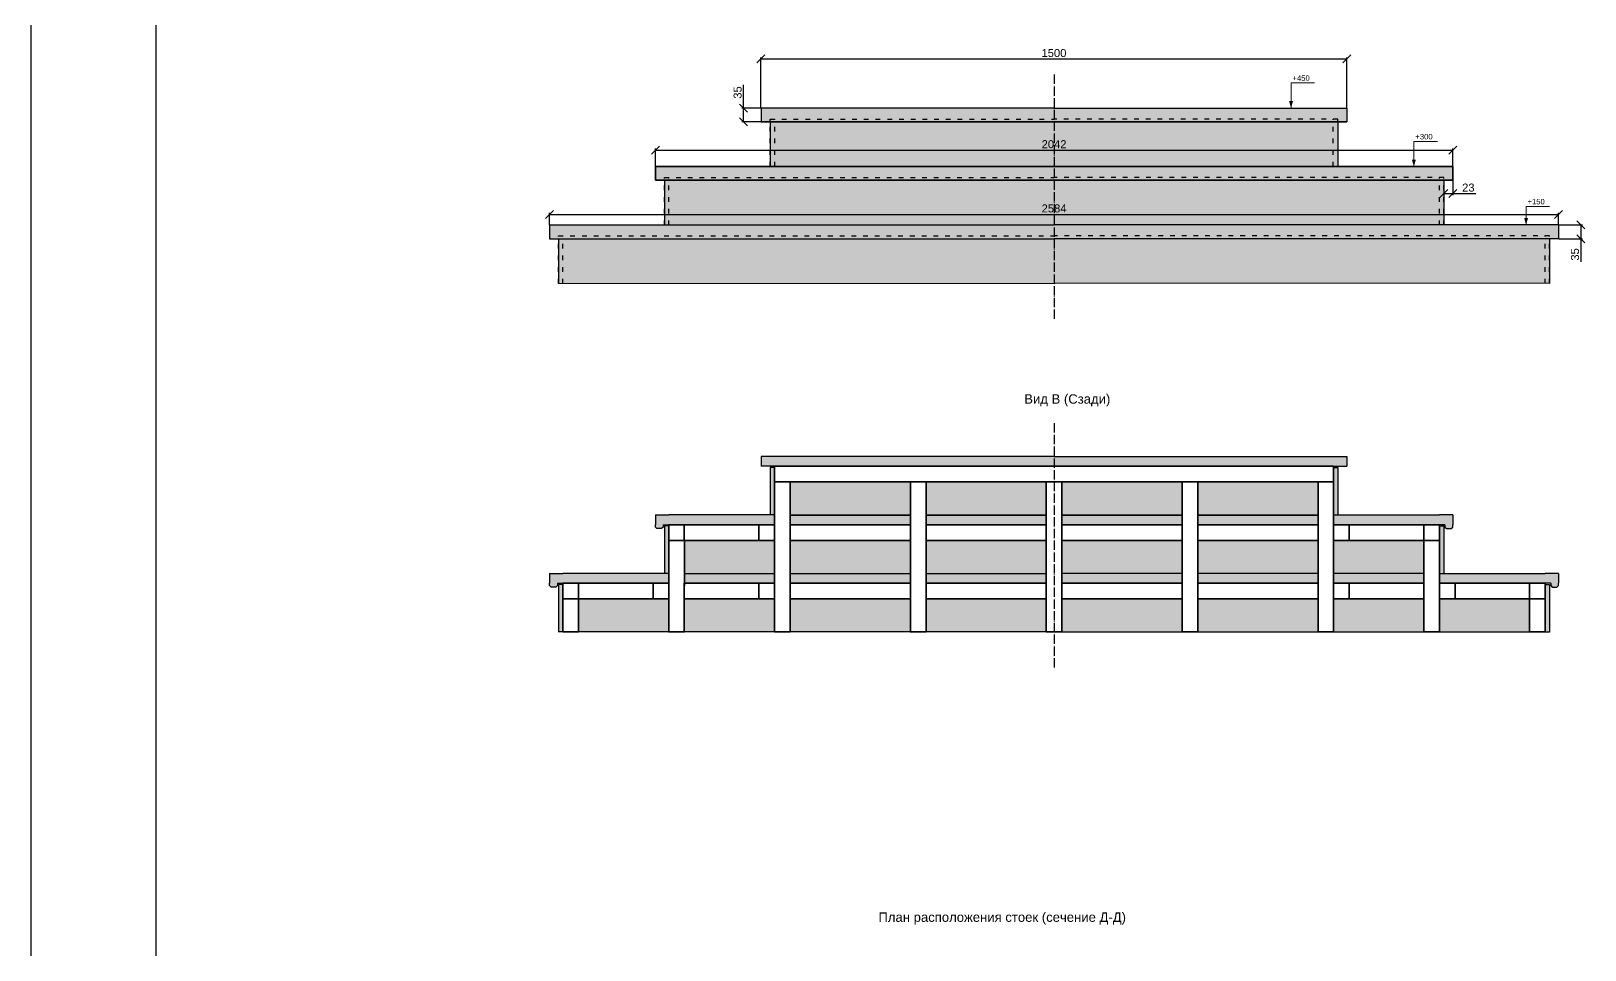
# Model space of a CAD drawing. Header units: millimetres. Extents: x 0 to 13456, y 0 to 9504.
# Drawn here: x 0 to 3980, y 5205 to 7559 of the extents above; entities that cross this region are included whole.
import ezdxf

# ---------------------------------------------------------------- set-up
doc = ezdxf.new("R2010")
doc.units = ezdxf.units.MM
doc.linetypes.add('ACAD_ISO03W100', pattern=[30, 12, -18])
doc.linetypes.add('ACAD_ISO04W100', pattern=[30, 24, -3, 0, -3])
for name, color, linetype in [('Доска МПК 11х145х3000', 32, 'Continuous'), ('Доска невидимый', 32, 'ACAD_ISO03W100'), ('Заливка ступени', 52, 'Continuous'), ('Оси', 120, 'ACAD_ISO04W100'), ('Рамка', 7, 'Continuous')]:
    doc.layers.add(name, color=color, linetype=linetype)
for name, color, linetype, lineweight in [('Профиль 40x40', 220, 'Continuous', 35), ('Размеры', 150, 'Continuous', 0), ('Стойки 40x40', 7, 'Continuous', 35), ('Ступень СМ305', 52, 'Continuous', 30)]:
    doc.layers.add(name, color=color, linetype=linetype, lineweight=lineweight)
doc.styles.get("Standard").update_dxf_attribs({"font": 'arial.ttf'})
doc.dimstyles.new('Копия Аннотативный', dxfattribs={"dimscale": 0, "dimtxt": 20.5, "dimasz": 20.5, "dimexe": 4.25, "dimexo": 0.625, "dimgap": 4.625, "dimtad": 1, "dimtxsty": 'Standard', "dimblk": 'OBLIQUE', "dimcen": 20.5, "dimclrd": 256, "dimclrt": 256, "dimadec": 0, "dimazin": 0, "dimtfac": 1, "dimtmove": 0, "dimatfit": 3, "dimfxl": 1, "dimtfillclr": 4, "dimarcsym": 0})

# ---------------------------------------------------------------- blocks, each defined once
blk = doc.blocks.new('_Oblique')
at = {"color": 0, "linetype": 'ByBlock', "lineweight": -2}
blk.add_line((-0.5, -0.5), (0.5, 0.5), dxfattribs=at)
blk = doc.blocks.new('*D179')
at = {"layer": 'Defpoints', "color": 0, "transparency": 16777216}
for p in [(3618, 7176.7), (3641, 7176.7), (3641, 7142.8)]:
    blk.add_point(p, dxfattribs=at)
at = {"layer": 'Размеры', "color": 0, "lineweight": -2, "transparency": 16777216}
for p, q in [((3618, 7176), (3618, 7138.6)), ((3641, 7176), (3641, 7138.6))]:
    blk.add_line(p, q, dxfattribs=at)
at = {"layer": 'Размеры', "lineweight": -2, "transparency": 16777216}
for p, q in [((3618, 7142.8), (3641, 7142.8)), ((3641, 7142.8), (3700.5, 7142.8))]:
    blk.add_line(p, q, dxfattribs=at)
at = {"layer": 'Размеры', "lineweight": -2, "transparency": 16777216, "xscale": 20.5, "yscale": 20.5, "zscale": 20.5, "rotation": 180}
blk.add_blockref('_Oblique', (3618, 7142.8), dxfattribs=at)
at = {"layer": 'Размеры', "lineweight": -2, "transparency": 16777216, "xscale": 20.5, "yscale": 20.5, "zscale": 20.5}
blk.add_blockref('_Oblique', (3641, 7142.8), dxfattribs=at)
at = {"layer": 'Размеры', "transparency": 16777216, "insert": (3681, 7157.9), "char_height": 20.5, "attachment_point": 5}
blk.add_mtext('23', dxfattribs=at)
blk = doc.blocks.new('*D180')
at = {"layer": 'Defpoints', "color": 0, "transparency": 16777216}
for p in [(3912, 7062.4), (3912, 7026.7), (3969.3, 7026.7)]:
    blk.add_point(p, dxfattribs=at)
at = {"layer": 'Размеры', "color": 0, "lineweight": -2, "transparency": 16777216}
for p, q in [((3912.6, 7062.4), (3973.6, 7062.4)), ((3912.6, 7026.7), (3973.6, 7026.7))]:
    blk.add_line(p, q, dxfattribs=at)
at = {"layer": 'Размеры', "lineweight": -2, "transparency": 16777216}
for p, q in [((3969.3, 7062.4), (3969.3, 7026.7)), ((3969.3, 7026.7), (3969.3, 6967.4))]:
    blk.add_line(p, q, dxfattribs=at)
at = {"layer": 'Размеры', "lineweight": -2, "transparency": 16777216, "xscale": 20.5, "yscale": 20.5, "zscale": 20.5}
for p, rotation in [((3969.3, 7062.4), 90), ((3969.3, 7026.7), 270)]:
    blk.add_blockref('_Oblique', p, dxfattribs=dict(at, rotation=rotation))
at = {"layer": 'Размеры', "transparency": 16777216, "insert": (3954.2, 6986.8), "char_height": 20.5, "attachment_point": 5, "rotation": 90}
blk.add_mtext('35', dxfattribs=at)
blk = doc.blocks.new('*D181')
at = {"layer": 'Defpoints', "color": 0, "transparency": 16777216}
for p in [(1824.7, 7361.7), (1870, 7361.7), (1893, 7326.7)]:
    blk.add_point(p, dxfattribs=at)
at = {"layer": 'Размеры', "lineweight": -2, "transparency": 16777216}
for p, q in [((1824.7, 7361.7), (1824.7, 7420.9)), ((1824.7, 7326.7), (1824.7, 7361.7))]:
    blk.add_line(p, q, dxfattribs=at)
at = {"layer": 'Размеры', "color": 0, "lineweight": -2, "transparency": 16777216}
for p, q in [((1869.4, 7361.7), (1820.5, 7361.7)), ((1892.4, 7326.7), (1820.5, 7326.7))]:
    blk.add_line(p, q, dxfattribs=at)
at = {"layer": 'Размеры', "lineweight": -2, "transparency": 16777216, "xscale": 20.5, "yscale": 20.5, "zscale": 20.5}
for p, rotation in [((1824.7, 7361.7), 90), ((1824.7, 7326.7), 270)]:
    blk.add_blockref('_Oblique', p, dxfattribs=dict(at, rotation=rotation))
at = {"layer": 'Размеры', "transparency": 16777216, "insert": (1809.6, 7401.6), "char_height": 20.5, "attachment_point": 5, "rotation": 90}
blk.add_mtext('35', dxfattribs=at)
blk = doc.blocks.new('*D182')
at = {"layer": 'Defpoints', "color": 0, "transparency": 16777216}
for p in [(3370, 7487.5), (1869.4, 7361.7), (3370, 7361.7)]:
    blk.add_point(p, dxfattribs=at)
at = {"layer": 'Размеры', "color": 0, "lineweight": -2, "transparency": 16777216}
for p, q in [((1869.4, 7362.3), (1869.4, 7491.7)), ((3370, 7362.3), (3370, 7491.7))]:
    blk.add_line(p, q, dxfattribs=at)
at = {"layer": 'Размеры', "lineweight": -2, "transparency": 16777216}
blk.add_line((1869.4, 7487.5), (3370, 7487.5), dxfattribs=at)
at = {"layer": 'Размеры', "lineweight": -2, "transparency": 16777216, "xscale": 20.5, "yscale": 20.5, "zscale": 20.5, "rotation": 180}
blk.add_blockref('_Oblique', (1869.4, 7487.5), dxfattribs=at)
at = {"layer": 'Размеры', "lineweight": -2, "transparency": 16777216, "xscale": 20.5, "yscale": 20.5, "zscale": 20.5}
blk.add_blockref('_Oblique', (3370, 7487.5), dxfattribs=at)
at = {"layer": 'Размеры', "transparency": 16777216, "insert": (2619.7, 7502.6), "char_height": 20.5, "attachment_point": 5}
blk.add_mtext('1500', dxfattribs=at)
blk = doc.blocks.new('*D183')
at = {"layer": 'Defpoints', "color": 0, "transparency": 16777216}
for p in [(3641, 7254), (1599, 7211.7), (3641, 7211.7)]:
    blk.add_point(p, dxfattribs=at)
at = {"layer": 'Размеры', "color": 0, "lineweight": -2, "transparency": 16777216}
for p, q in [((1599, 7212.3), (1599, 7258.3)), ((3641, 7212.3), (3641, 7258.3))]:
    blk.add_line(p, q, dxfattribs=at)
at = {"layer": 'Размеры', "lineweight": -2, "transparency": 16777216}
blk.add_line((1599, 7254), (3641, 7254), dxfattribs=at)
at = {"layer": 'Размеры', "lineweight": -2, "transparency": 16777216, "xscale": 20.5, "yscale": 20.5, "zscale": 20.5, "rotation": 180}
blk.add_blockref('_Oblique', (1599, 7254), dxfattribs=at)
at = {"layer": 'Размеры', "lineweight": -2, "transparency": 16777216, "xscale": 20.5, "yscale": 20.5, "zscale": 20.5}
blk.add_blockref('_Oblique', (3641, 7254), dxfattribs=at)
at = {"layer": 'Размеры', "transparency": 16777216, "insert": (2620, 7269.1), "char_height": 20.5, "attachment_point": 5}
blk.add_mtext('2042', dxfattribs=at)
blk = doc.blocks.new('*D184')
at = {"layer": 'Defpoints', "color": 0, "transparency": 16777216}
for p in [(3912, 7089.4), (1328, 7062.4), (3912, 7062.4)]:
    blk.add_point(p, dxfattribs=at)
at = {"layer": 'Размеры', "color": 0, "lineweight": -2, "transparency": 16777216}
for p, q in [((1328, 7063), (1328, 7093.7)), ((3912, 7063), (3912, 7093.7))]:
    blk.add_line(p, q, dxfattribs=at)
at = {"layer": 'Размеры', "lineweight": -2, "transparency": 16777216}
blk.add_line((1328, 7089.4), (3912, 7089.4), dxfattribs=at)
at = {"layer": 'Размеры', "lineweight": -2, "transparency": 16777216, "xscale": 20.5, "yscale": 20.5, "zscale": 20.5, "rotation": 180}
blk.add_blockref('_Oblique', (1328, 7089.4), dxfattribs=at)
at = {"layer": 'Размеры', "lineweight": -2, "transparency": 16777216, "xscale": 20.5, "yscale": 20.5, "zscale": 20.5}
blk.add_blockref('_Oblique', (3912, 7089.4), dxfattribs=at)
at = {"layer": 'Размеры', "transparency": 16777216, "insert": (2620, 7104.5), "char_height": 20.5, "attachment_point": 5}
blk.add_mtext('2584', dxfattribs=at)
blk = doc.blocks.new('Носик')
at = {"layer": 'Ступень СМ305'}
for p, q in [((141436.5, 185428.8), (141402.5, 185428.8)), ((141436.5, 185428.8), (141436.5, 185403.8)), ((141416.5, 185403.8), (141402.5, 185403.8)), ((141416.5, 185403.8), (141402.5, 185403.8)), ((141416.5, 185403.8), (141416.5, 185397.8)), ((141416.5, 185397.8), (141420.5, 185393.8)), ((141420.5, 185393.8), (141432.5, 185393.8)), ((141432.5, 185393.8), (141436.5, 185397.8)), ((141436.5, 185397.8), (141436.5, 185403.8))]:
    blk.add_line(p, q, dxfattribs=at)

msp = doc.modelspace()

# ---------------------------------------------------------------- hatches: boundary and pattern name
at = {"layer": 'Заливка ступени', "true_color": 0xf8f6b0}
h = msp.add_hatch(color=51, dxfattribs=at)
h.dxf.hatch_style = 1
h.paths.add_polyline_path([(1869.989, 7361.675), (2619.989, 7361.675), (2619.989, 7326.675), (1869.989, 7326.675)])
h.paths.add_polyline_path([(1598.989, 7211.675), (2619.989, 7211.675), (2619.989, 7176.675), (1598.989, 7176.675)])
h.paths.add_polyline_path([(1327.989, 7062.358), (2619.989, 7062.358), (2619.989, 7026.674), (1327.989, 7026.674)])
at = {"layer": 'Заливка ступени', "true_color": 0xfff5e1}
h = msp.add_hatch(color=7, dxfattribs=at)
h.dxf.hatch_style = 1
h.paths.add_polyline_path([(1621.989, 7176.675), (2619.989, 7176.675), (2619.989, 7062.358), (1621.989, 7062.358)])
h.paths.add_polyline_path([(1892.989, 7326.675), (2619.989, 7326.675), (2619.989, 7211.675), (1892.989, 7211.675)])
h.paths.add_polyline_path([(1350.989, 7026.674), (2619.989, 7026.674), (2619.989, 6912.752), (1350.989, 6912.371)])
at = {"layer": 'Заливка ступени', "true_color": 0xf8f6b0}
h = msp.add_hatch(color=51, dxfattribs=at)
h.dxf.hatch_style = 1
h.paths.add_polyline_path([(3369.989, 7361.675), (2619.989, 7361.675), (2619.989, 7326.675), (3369.989, 7326.675)])
h.paths.add_polyline_path([(3640.989, 7211.675), (2619.989, 7211.675), (2619.989, 7176.675), (3640.989, 7176.675)])
h.paths.add_polyline_path([(3911.989, 7062.358), (2619.989, 7062.358), (2619.989, 7026.674), (3911.989, 7026.674)])
at = {"layer": 'Заливка ступени', "true_color": 0xfff5e1}
h = msp.add_hatch(color=7, dxfattribs=at)
h.dxf.hatch_style = 1
h.paths.add_polyline_path([(3617.989, 7176.675), (2619.989, 7176.675), (2619.989, 7062.358), (3617.989, 7062.358)])
h.paths.add_polyline_path([(3346.989, 7326.675), (2619.989, 7326.675), (2619.989, 7211.675), (3346.989, 7211.675)])
h.paths.add_polyline_path([(3888.989, 7026.674), (2619.989, 7026.674), (2619.989, 6912.752), (3888.989, 6912.371)])
at = {"layer": 'Заливка ступени', "true_color": 0xf8f6b0}
h = msp.add_hatch(color=51, dxfattribs=at)
h.dxf.hatch_style = 1
h.paths.add_polyline_path([(1869.989, 6469.283), (2619.989, 6469.283), (2619.989, 6444.285), (1903.989, 6444.285), (1869.989, 6444.285)])
h.paths.add_polyline_path([(1943.989, 6318.818), (2251.989, 6318.818), (2251.989, 6294.284), (1943.989, 6294.284)])
h.paths.add_polyline_path([(2291.989, 6318.818), (2599.989, 6318.818), (2599.989, 6294.284), (2291.989, 6294.284)])
h.paths.add_polyline_path([(1598.989, 6319.281), (1632.989, 6319.281), (1903.989, 6319.285), (1903.989, 6294.284), (1863.989, 6294.284), (1863.989, 6294.283), (1672.989, 6294.283), (1632.989, 6294.283), (1618.989, 6294.283), (1618.989, 6288.281), (1614.989, 6284.281), (1602.989, 6284.281), (1598.989, 6288.281), (1598.989, 6294.281)])
h.paths.add_polyline_path([(1673.146, 6169.501), (1903.989, 6169.501), (1903.989, 6144.283), (1673.12, 6144.283)])
h.paths.add_polyline_path([(1327.989, 6169.281), (1361.989, 6169.281), (1633.146, 6169.285), (1633.12, 6144.283), (1592.989, 6144.283), (1401.989, 6144.283), (1361.989, 6144.283), (1347.989, 6144.283), (1347.989, 6138.281), (1343.989, 6134.281), (1331.989, 6134.281), (1327.989, 6138.281), (1327.989, 6144.281)])
h.paths.add_polyline_path([(1943.989, 6169.501), (2251.989, 6169.501), (2251.989, 6144.283), (1943.989, 6144.283)])
h.paths.add_polyline_path([(2291.989, 6169.501), (2599.989, 6169.501), (2599.989, 6144.283), (2291.989, 6144.283)])
h = msp.add_hatch(color=51, dxfattribs=at)
h.dxf.hatch_style = 1
h.paths.add_polyline_path([(3369.989, 6469.283), (2619.989, 6469.283), (2619.989, 6444.285), (3335.989, 6444.285), (3369.989, 6444.285)])
h.paths.add_polyline_path([(3295.989, 6318.818), (2987.989, 6318.818), (2987.989, 6294.284), (3295.989, 6294.284)])
h.paths.add_polyline_path([(2947.989, 6318.818), (2639.989, 6318.818), (2639.989, 6294.284), (2947.989, 6294.284)])
h.paths.add_polyline_path([(3640.989, 6319.281), (3606.989, 6319.281), (3335.989, 6319.285), (3335.989, 6294.284), (3375.989, 6294.284), (3375.989, 6294.283), (3566.989, 6294.283), (3606.989, 6294.283), (3620.989, 6294.283), (3620.989, 6288.281), (3624.989, 6284.281), (3636.989, 6284.281), (3640.989, 6288.281), (3640.989, 6294.281)])
h.paths.add_polyline_path([(3566.832, 6169.501), (3335.989, 6169.501), (3335.989, 6144.283), (3566.858, 6144.283)])
h.paths.add_polyline_path([(3911.989, 6169.281), (3877.989, 6169.281), (3606.832, 6169.285), (3606.858, 6144.283), (3646.989, 6144.283), (3837.989, 6144.283), (3877.989, 6144.283), (3891.989, 6144.283), (3891.989, 6138.281), (3895.989, 6134.281), (3907.989, 6134.281), (3911.989, 6138.281), (3911.989, 6144.281)])
h.paths.add_polyline_path([(3295.989, 6169.501), (2987.989, 6169.501), (2987.989, 6144.283), (3295.989, 6144.283)])
h.paths.add_polyline_path([(2947.989, 6169.501), (2639.989, 6169.501), (2639.989, 6144.283), (2947.989, 6144.283)])
at = {"layer": 'Заливка ступени', "true_color": 0xfff5e1}
h = msp.add_hatch(color=7, dxfattribs=at)
h.dxf.hatch_style = 1
h.paths.add_polyline_path([(1892.989, 6441.287), (1903.989, 6441.287), (1903.989, 6404.137), (1903.989, 6319.285), (1892.989, 6319.285)])
h.paths.add_polyline_path([(1621.989, 6291.285), (1632.989, 6291.285), (1632.989, 6254.283), (1633.235, 6254.283), (1633.146, 6169.285), (1621.989, 6169.285)])
h.paths.add_polyline_path([(1350.989, 6141.285), (1361.989, 6141.285), (1361.989, 6104.283), (1361.989, 6019.517), (1350.989, 6019.517)])
h = msp.add_hatch(color=7, dxfattribs=at)
h.dxf.hatch_style = 1
h.paths.add_polyline_path([(3346.989, 6441.287), (3335.989, 6441.287), (3335.989, 6404.137), (3335.989, 6319.285), (3346.989, 6319.285)])
h.paths.add_polyline_path([(3617.989, 6291.285), (3606.989, 6291.285), (3606.989, 6254.283), (3606.743, 6254.283), (3606.832, 6169.285), (3617.989, 6169.285)])
h.paths.add_polyline_path([(3888.989, 6141.285), (3877.989, 6141.285), (3877.989, 6104.283), (3877.989, 6019.517), (3888.989, 6019.517)])
h = msp.add_hatch(color=7, dxfattribs=at)
h.dxf.hatch_style = 1
h.paths.add_polyline_path([(2291.989, 6404.137), (2599.989, 6404.137), (2599.989, 6318.818), (2291.989, 6318.818)])
h.paths.add_polyline_path([(1943.989, 6404.137), (2251.989, 6404.137), (2251.989, 6318.818), (1943.989, 6318.818)])
h.paths.add_polyline_path([(2291.989, 6254.284), (2599.989, 6254.284), (2599.989, 6169.501), (2291.989, 6169.501)])
h.paths.add_polyline_path([(1943.989, 6254.284), (2251.989, 6254.284), (2251.989, 6169.501), (1943.989, 6169.501)])
h.paths.add_polyline_path([(1673.235, 6254.283), (1863.989, 6254.283), (1863.989, 6254.284), (1903.989, 6254.284), (1903.989, 6169.501), (1673.146, 6169.501)])
h.paths.add_polyline_path([(1401.989, 6104.283), (1592.989, 6104.283), (1633.078, 6104.283), (1632.989, 6019.599), (1401.989, 6019.599)])
h.paths.add_polyline_path([(1673.078, 6104.283), (1903.989, 6104.283), (1903.989, 6019.889), (1672.989, 6019.599)])
h.paths.add_polyline_path([(1943.989, 6104.283), (2251.989, 6104.283), (2251.989, 6019.889), (1943.989, 6019.889)])
h.paths.add_polyline_path([(2291.989, 6104.283), (2599.989, 6104.283), (2599.989, 6019.889), (2291.989, 6019.889)])
h = msp.add_hatch(color=7, dxfattribs=at)
h.dxf.hatch_style = 1
h.paths.add_polyline_path([(2947.989, 6404.137), (2639.989, 6404.137), (2639.989, 6318.818), (2947.989, 6318.818)])
h.paths.add_polyline_path([(3295.989, 6404.137), (2987.989, 6404.137), (2987.989, 6318.818), (3295.989, 6318.818)])
h.paths.add_polyline_path([(2947.989, 6254.284), (2639.989, 6254.284), (2639.989, 6169.501), (2947.989, 6169.501)])
h.paths.add_polyline_path([(3295.989, 6254.284), (2987.989, 6254.284), (2987.989, 6169.501), (3295.989, 6169.501)])
h.paths.add_polyline_path([(3566.743, 6254.283), (3375.989, 6254.283), (3375.989, 6254.284), (3335.989, 6254.284), (3335.989, 6169.501), (3566.832, 6169.501)])
h.paths.add_polyline_path([(3837.989, 6104.283), (3646.989, 6104.283), (3606.9, 6104.283), (3606.989, 6019.599), (3837.989, 6019.599)])
h.paths.add_polyline_path([(3566.9, 6104.283), (3335.989, 6104.283), (3335.989, 6019.889), (3566.989, 6019.599)])
h.paths.add_polyline_path([(3295.989, 6104.283), (2987.989, 6104.283), (2987.989, 6019.889), (3295.989, 6019.889)])
h.paths.add_polyline_path([(2947.989, 6104.283), (2639.989, 6104.283), (2639.989, 6019.889), (2947.989, 6019.889)])

# ---------------------------------------------------------------- linework, layer by layer
at = {"layer": 'Доска МПК 11х145х3000'}
for p, q in [((1892.989, 7326.675), (1892.989, 7211.675)), ((3346.989, 7326.675), (3346.989, 7211.675)), ((1621.989, 7176.675), (1621.989, 7062.358)), ((3617.989, 7176.675), (3617.989, 7062.358)), ((1350.989, 7026.674), (1350.989, 6912.371)), ((3888.989, 7026.674), (3888.989, 6912.371)), ((1350.989, 6912.371), (2619.989, 6912.752)), ((3888.989, 6912.371), (2619.989, 6912.752)), ((1892.989, 6441.287), (1892.989, 6318.818)), ((1903.989, 6441.287), (1892.989, 6441.287)), ((3335.989, 6441.287), (3346.989, 6441.287)), ((3346.989, 6441.287), (3346.989, 6318.818)), ((1621.989, 6291.285), (1621.989, 6169.285)), ((1632.989, 6291.285), (1621.989, 6291.285)), ((3606.989, 6291.285), (3617.989, 6291.285)), ((3617.989, 6291.285), (3617.989, 6169.285)), ((1350.989, 6141.285), (1350.989, 6019.285)), ((1361.989, 6141.285), (1350.989, 6141.285)), ((3877.989, 6141.285), (3888.989, 6141.285)), ((3888.989, 6141.285), (3888.989, 6019.285)), ((1361.989, 6019.517), (1350.989, 6019.517)), ((1632.989, 6019.599), (1401.989, 6019.599)), ((1903.989, 6019.889), (1672.989, 6019.599)), ((2251.989, 6019.889), (1943.989, 6019.889)), ((2599.989, 6019.889), (2291.989, 6019.889)), ((2639.989, 6019.889), (2947.989, 6019.889)), ((2987.989, 6019.889), (3295.989, 6019.889)), ((3335.989, 6019.889), (3566.989, 6019.599)), ((3606.989, 6019.599), (3837.989, 6019.599)), ((3877.989, 6019.517), (3888.989, 6019.517))]:
    msp.add_line(p, q, dxfattribs=at)
at = {"layer": 'Доска невидимый'}
for p, q in [((1892.989, 7333.675), (2619.989, 7333.675)), ((1892.989, 7211.675), (1892.989, 7333.675)), ((1892.989, 7211.675), (1892.989, 7333.675)), ((1892.989, 7326.675), (1892.989, 7333.675)), ((1892.989, 7326.675), (1892.989, 7211.675)), ((1904.989, 7211.675), (1904.989, 7333.675)), ((3346.989, 7333.675), (2619.989, 7333.675)), ((3334.989, 7211.675), (3334.989, 7333.675)), ((3346.989, 7326.675), (3346.989, 7333.675)), ((3346.989, 7326.675), (3346.989, 7211.675)), ((1621.989, 7183.674), (2619.989, 7183.674)), ((1621.989, 7061.674), (1621.989, 7183.674)), ((1632.989, 7061.674), (1632.989, 7183.674)), ((1632.989, 7061.674), (1632.989, 7183.674)), ((3617.989, 7183.674), (2619.989, 7183.674)), ((3606.989, 7061.674), (3606.989, 7183.674)), ((3606.989, 7061.674), (3606.989, 7183.674)), ((3617.989, 7061.674), (3617.989, 7183.674)), ((1350.989, 7034.357), (2619.989, 7034.357)), ((1350.989, 6912.357), (1350.989, 7034.357)), ((1361.989, 6912.357), (1361.989, 7034.357)), ((1361.989, 6912.357), (1361.989, 7034.357)), ((3888.989, 7034.357), (2619.989, 7034.357)), ((3877.989, 6912.357), (3877.989, 7034.357)), ((3888.989, 6912.357), (3888.989, 7034.357))]:
    msp.add_line(p, q, dxfattribs=at)
at = {"layer": 'Оси'}
for p, q in [((2619.989, 7447.421), (2619.989, 6820.582)), ((2619.989, 6554.564), (2619.989, 5927.725))]:
    msp.add_line(p, q, dxfattribs=at)
at = {"layer": 'Профиль 40x40'}
for points in [[(2619.989, 6444.285), (1903.989, 6444.285), (1903.989, 6404.137), (2619.989, 6404.137)], [(2619.989, 6444.285), (3335.989, 6444.285), (3335.989, 6404.137), (2619.989, 6404.137)]]:
    msp.add_lwpolyline(points, dxfattribs=at)
for points in [[(1672.989, 6294.283), (1632.989, 6294.283), (1632.989, 6254.283), (1672.989, 6254.283)], [(1863.989, 6294.283), (1672.989, 6294.283), (1672.989, 6254.283), (1863.989, 6254.283)], [(1903.989, 6294.284), (1863.989, 6294.284), (1863.989, 6254.284), (1903.989, 6254.284)], [(2251.989, 6294.284), (1943.989, 6294.284), (1943.989, 6254.284), (2251.989, 6254.284)], [(2599.989, 6294.284), (2291.989, 6294.284), (2291.989, 6254.284), (2599.989, 6254.284)], [(2639.989, 6294.284), (2947.989, 6294.284), (2947.989, 6254.284), (2639.989, 6254.284)], [(2987.989, 6294.284), (3295.989, 6294.284), (3295.989, 6254.284), (2987.989, 6254.284)], [(3335.989, 6294.284), (3375.989, 6294.284), (3375.989, 6254.284), (3335.989, 6254.284)], [(3375.989, 6294.283), (3566.989, 6294.283), (3566.989, 6254.283), (3375.989, 6254.283)], [(3566.989, 6294.283), (3606.989, 6294.283), (3606.989, 6254.283), (3566.989, 6254.283)], [(1401.989, 6144.283), (1361.989, 6144.283), (1361.989, 6104.283), (1401.989, 6104.283)], [(1592.989, 6144.283), (1401.989, 6144.283), (1401.989, 6104.283), (1592.989, 6104.283)], [(1632.989, 6144.283), (1592.989, 6144.283), (1592.989, 6104.283), (1632.989, 6104.283)], [(1903.989, 6144.283), (1672.989, 6144.283), (1672.989, 6104.283), (1903.989, 6104.283)], [(1903.989, 6144.283), (1863.989, 6144.283), (1863.989, 6104.283), (1903.989, 6104.283)], [(2251.989, 6144.283), (1943.989, 6144.283), (1943.989, 6104.283), (2251.989, 6104.283)], [(2599.989, 6144.283), (2291.989, 6144.283), (2291.989, 6104.283), (2599.989, 6104.283)], [(2639.989, 6144.283), (2947.989, 6144.283), (2947.989, 6104.283), (2639.989, 6104.283)], [(2987.989, 6144.283), (3295.989, 6144.283), (3295.989, 6104.283), (2987.989, 6104.283)], [(3335.989, 6144.283), (3566.989, 6144.283), (3566.989, 6104.283), (3335.989, 6104.283)], [(3335.989, 6144.283), (3375.989, 6144.283), (3375.989, 6104.283), (3335.989, 6104.283)], [(3606.989, 6144.283), (3646.989, 6144.283), (3646.989, 6104.283), (3606.989, 6104.283)], [(3646.989, 6144.283), (3837.989, 6144.283), (3837.989, 6104.283), (3646.989, 6104.283)], [(3837.989, 6144.283), (3877.989, 6144.283), (3877.989, 6104.283), (3837.989, 6104.283)]]:
    msp.add_lwpolyline(points, close=True, dxfattribs=at)
at = {"layer": 'Размеры'}
for p, q in [((3226.876, 7361.675), (3226.876, 7426.355)), ((3226.876, 7426.355), (3287.051, 7426.355)), ((3541.513, 7211.675), (3541.513, 7276.355)), ((3541.513, 7276.355), (3601.688, 7276.355)), ((3828.825, 7062.358), (3828.825, 7109.939)), ((3828.825, 7109.939), (3889, 7109.939))]:
    msp.add_line(p, q, dxfattribs=at)
for points in [[(3226.876, 7361.675, 0, 10, 0), (3226.876, 7379.48, 10, 10, 0)], [(3541.513, 7211.675, 0, 10, 0), (3541.513, 7229.481, 10, 10, 0)], [(3828.825, 7062.358, 0, 10, 0), (3828.825, 7080.163, 10, 10, 0)]]:
    msp.add_lwpolyline(points, format="xyseb", dxfattribs=at)
at = {"layer": 'Рамка'}
for p, q in [((0, 0), (0, 9504)), ((320, 80), (320, 9424))]:
    msp.add_line(p, q, dxfattribs=at)
at = {"layer": 'Стойки 40x40'}
for points in [[(1943.989, 6404.137), (1903.989, 6404.137), (1903.989, 6019.889), (1943.989, 6019.889)], [(2291.989, 6404.137), (2251.989, 6404.137), (2251.989, 6019.889), (2291.989, 6019.889)], [(2947.989, 6404.137), (2987.989, 6404.137), (2987.989, 6019.889), (2947.989, 6019.889)], [(3295.989, 6404.137), (3335.989, 6404.137), (3335.989, 6019.889), (3295.989, 6019.889)], [(1673.235, 6254.284), (1633.235, 6254.284), (1632.989, 6019.599), (1672.989, 6019.599)], [(3566.743, 6254.284), (3606.743, 6254.284), (3606.989, 6019.599), (3566.989, 6019.599)], [(1401.989, 6104.283), (1361.989, 6104.283), (1361.989, 6019.517), (1401.989, 6019.517)], [(3837.989, 6104.283), (3877.989, 6104.283), (3877.989, 6019.517), (3837.989, 6019.517)]]:
    msp.add_lwpolyline(points, close=True, dxfattribs=at)
for points in [[(2619.989, 6404.137), (2599.989, 6404.137), (2599.989, 6019.889), (2619.989, 6019.889)], [(2619.989, 6404.137), (2639.989, 6404.137), (2639.989, 6019.889), (2619.989, 6019.889)]]:
    msp.add_lwpolyline(points, dxfattribs=at)
at = {"layer": 'Ступень СМ305'}
for p, q in [((1869.989, 7361.676), (1869.989, 7326.675)), ((2619.989, 7361.675), (1869.989, 7361.675)), ((1869.989, 7361.675), (1869.989, 7326.675)), ((1869.989, 7326.675), (2619.989, 7326.675)), ((2619.989, 7326.675), (1869.989, 7326.675)), ((2619.989, 7361.675), (3369.989, 7361.675)), ((3369.989, 7326.675), (2619.989, 7326.675)), ((2619.989, 7326.675), (3369.989, 7326.675)), ((3369.989, 7361.676), (3369.989, 7326.675)), ((3369.989, 7361.675), (3369.989, 7326.675)), ((1598.989, 7176.675), (1598.989, 7211.675)), ((1598.989, 7211.675), (2619.989, 7211.675)), ((2619.989, 7211.675), (1598.989, 7211.675)), ((1598.989, 7211.675), (1598.989, 7176.675)), ((3640.989, 7211.675), (2619.989, 7211.675)), ((2619.989, 7211.675), (3640.989, 7211.675)), ((3640.989, 7176.675), (3640.989, 7211.675)), ((3640.989, 7211.675), (3640.989, 7176.675)), ((1598.989, 7176.675), (2619.989, 7176.675)), ((2619.989, 7176.675), (1598.989, 7176.675)), ((3640.989, 7176.675), (2619.989, 7176.675)), ((2619.989, 7176.675), (3640.989, 7176.675)), ((1327.989, 7062.358), (2619.989, 7062.358)), ((1327.989, 7062.358), (1327.989, 7026.674)), ((3911.989, 7062.358), (2619.989, 7062.358)), ((3911.989, 7062.358), (3911.989, 7026.674)), ((1327.989, 7026.674), (2619.989, 7026.674)), ((3911.989, 7026.674), (2619.989, 7026.674)), ((2619.989, 6469.283), (1869.989, 6469.283)), ((1869.989, 6469.283), (1869.989, 6444.285)), ((2619.989, 6469.283), (3369.989, 6469.283)), ((3369.989, 6469.283), (3369.989, 6444.285)), ((1903.989, 6444.285), (1869.989, 6444.285)), ((3335.989, 6444.285), (3369.989, 6444.285)), ((1903.989, 6319.285), (1632.989, 6319.285)), ((1943.989, 6318.818), (2251.989, 6318.818)), ((2251.989, 6318.818), (1943.989, 6318.818)), ((2291.989, 6318.818), (2599.989, 6318.818)), ((2599.989, 6318.818), (2291.989, 6318.818)), ((2947.989, 6318.818), (2639.989, 6318.818)), ((2639.989, 6318.818), (2947.989, 6318.818)), ((3295.989, 6318.818), (2987.989, 6318.818)), ((2987.989, 6318.818), (3295.989, 6318.818)), ((3335.989, 6319.285), (3606.989, 6319.285)), ((1632.989, 6169.285), (1361.989, 6169.285)), ((1672.989, 6169.501), (1903.989, 6169.501)), ((1943.989, 6169.501), (2251.989, 6169.501)), ((2291.989, 6169.501), (2599.989, 6169.501)), ((2947.989, 6169.501), (2639.989, 6169.501)), ((3295.989, 6169.501), (2987.989, 6169.501)), ((3566.989, 6169.501), (3335.989, 6169.501)), ((3606.989, 6169.285), (3877.989, 6169.285)), ((1672.989, 6133.818), (1673.109, 6133.818)), ((3566.989, 6133.818), (3566.869, 6133.818))]:
    msp.add_line(p, q, dxfattribs=at)

# ---------------------------------------------------------------- block references
at = {"layer": 'Ступень СМ305', "xscale": -1}
for p in [(143035.468, -179109.48), (142764.468, -179259.481)]:
    msp.add_blockref('Носик', p, dxfattribs=at)
at = {"layer": 'Ступень СМ305'}
for p in [(-137795.49, -179109.48), (-137524.49, -179259.481)]:
    msp.add_blockref('Носик', p, dxfattribs=at)

# ---------------------------------------------------------------- texts
at = {"layer": 'Размеры'}
for s, p in [('+450', (3230.747, 7431.477)), ('+300', (3545.384, 7281.477)), ('+150', (3832.696, 7115.062))]:
    msp.add_text(s, height=14, dxfattribs=at).set_placement(p)
at = {"layer": 'Размеры', "color": 7}
msp.add_text('Вид В (Сзади)', height=24, dxfattribs=at).set_placement((2543.561, 6604.46))
at = {"layer": 'Размеры', "color": 7, "ltscale": 1.5, "insert": (2804.184, 5300.928), "char_height": 24, "attachment_point": 3}
msp.add_mtext('\\A1;План расположения стоек (сечение Д-Д)', dxfattribs=at)

# ---------------------------------------------------------------- dimensions: what is measured, and where the dimension line sits
at = {"layer": 'Размеры'}
dim = msp.add_linear_dim(base=(3369.989, 7487.489), p1=(1869.364, 7361.675), p2=(3369.989, 7361.676), text='1500', dimstyle='Копия Аннотативный', dxfattribs=at)
dim.commit()
dim.dimension.update_dxf_attribs({"geometry": '*D182', "text_midpoint": (2619.677, 7487.489), "dimtype": 160})
dim = msp.add_linear_dim(base=(1824.714, 7361.675), p1=(1892.989, 7326.675), p2=(1869.989, 7361.675), angle=90, dimstyle='Копия Аннотативный', dxfattribs=at)
dim.commit()
dim.dimension.update_dxf_attribs({"geometry": '*D181', "text_midpoint": (1809.615, 7401.553)})
for base, p1, p2, picture, middle in [((3640.989, 7254.035), (1598.989, 7211.675), (3640.989, 7211.675), '*D183', (2619.989, 7269.127)), ((3640.989, 7142.844), (3617.989, 7176.675), (3640.989, 7176.675), '*D179', (3680.972, 7157.943)), ((3911.989, 7089.448), (1327.989, 7062.358), (3911.989, 7062.358), '*D184', (2619.989, 7104.54))]:
    dim = msp.add_linear_dim(base=base, p1=p1, p2=p2, dimstyle='Копия Аннотативный', dxfattribs=at)
    dim.commit()
    dim.dimension.update_dxf_attribs({"geometry": picture, "text_midpoint": middle})
dim = msp.add_linear_dim(base=(3969.306, 7026.674), p1=(3911.989, 7062.358), p2=(3911.989, 7026.674), angle=90, text='35', dimstyle='Копия Аннотативный', dxfattribs=at)
dim.commit()
dim.dimension.update_dxf_attribs({"geometry": '*D180', "text_midpoint": (3954.207, 6986.797)})

doc.saveas('drawing.dxf')
